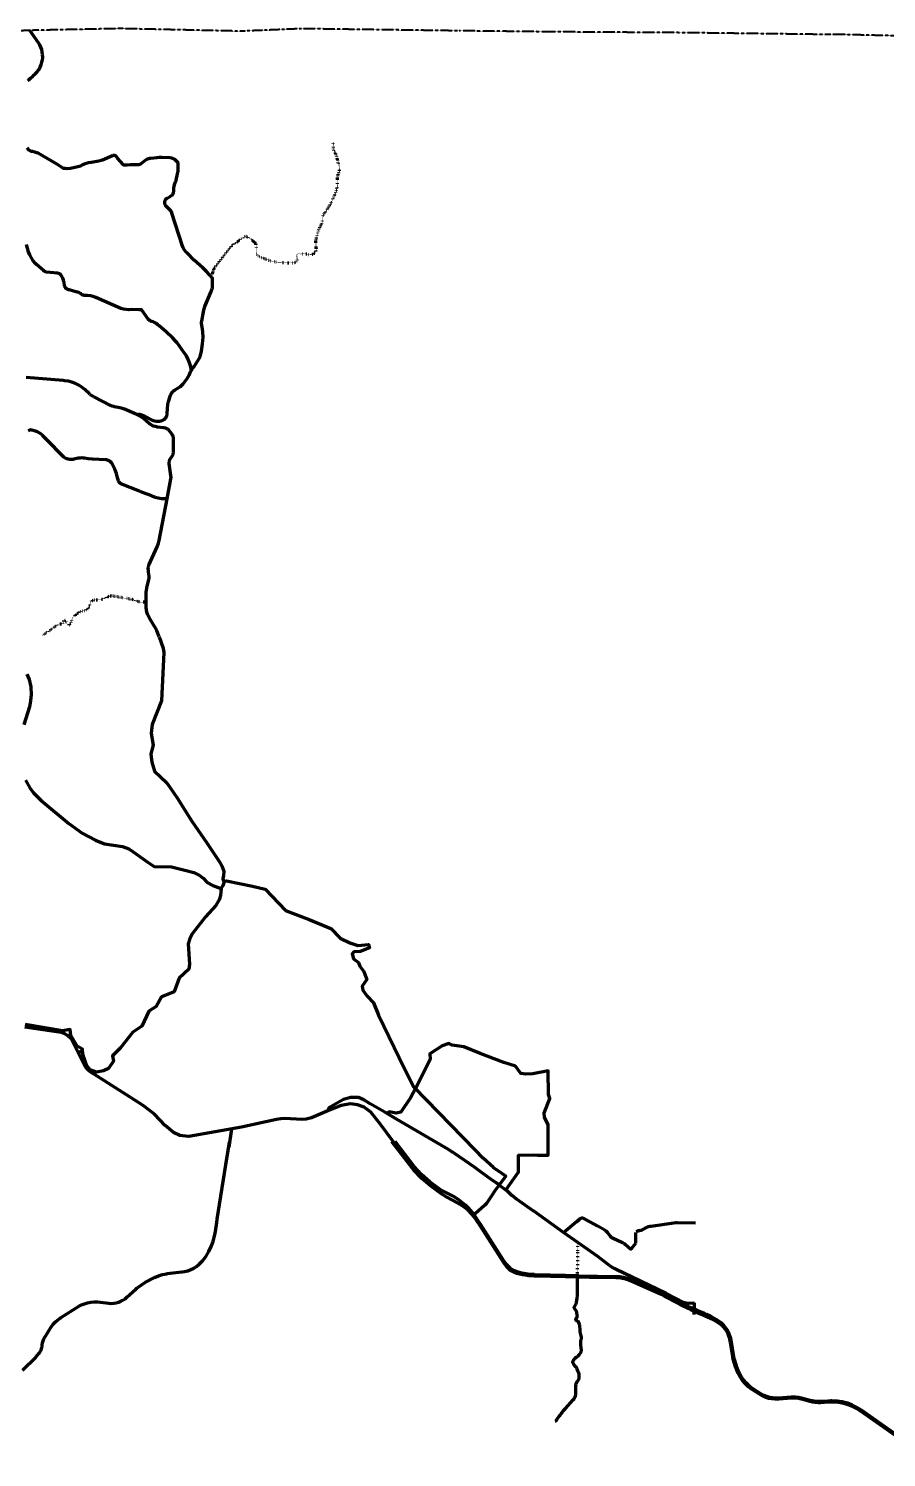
# Model space of a CAD drawing. Header units: feet. Extents: x -383819 to -15998, y -152022 to 104900.
# Drawn here: x -237526 to -160666, y -25141 to 102911 of the extents above; entities that cross this region are included whole.
import ezdxf

# ---------------------------------------------------------------- set-up
doc = ezdxf.new("R2010")
doc.units = ezdxf.units.FT
doc.linetypes.add('DOTTED', pattern=[1.5, 0.3, -1.2])
doc.linetypes.add('LONG_DASH_SHORT_DASH', pattern=[9.9, 6, -1.2, 1.5, -1.2])
for name, color, linetype, lineweight in [('11', 7, 'LONG_DASH_SHORT_DASH', 40), ('42', 7, 'DOTTED', 200), ('43', 7, 'DOTTED', 200), ('57', 7, 'Continuous', 200), ('59', 7, 'Continuous', 200), ('60', 7, 'Continuous', 200)]:
    doc.layers.add(name, color=color, linetype=linetype, lineweight=lineweight)

msp = doc.modelspace()

# ---------------------------------------------------------------- linework, layer by layer
at = {"layer": '11'}
msp.add_lwpolyline([(-154826.45, 102141.23), (-165426.77, 102393.88), (-165767.35, 102376.26), (-178767.83, 102540.77), (-190499.97, 102617.16), (-198955.58, 102711.16), (-213061.47, 102899.18), (-218498.88, 102675.91), (-229288.58, 102910.93), (-237142.3, 102752.29), (-245211.83, 102476.14)], dxfattribs=at)
at = {"layer": '42'}
for points in [[(-234401.62, 49664.49), (-234393.28, 49680.17), (-234386.62, 49696.63), (-234385.65, 49699.53), (-234349.53, 49879.32), (-234344.51, 49904.3), (-234326.49, 49929.32), (-234325.29, 49930.08), (-234321.58, 49931.91), (-234317.7, 49933.35), (-234313.7, 49934.37), (-234309.6, 49934.96), (-234305.47, 49935.13), (-234301.35, 49934.86), (-234297.27, 49934.16), (-234293.29, 49933.04), (-234291.66, 49932.39), (-234268.29, 49907.45), (-234253.32, 49882.39), (-234227.56, 49839.29), (-234131.75, 49628.04), (-234101.32, 49586.51), (-234066.71, 49548.39), (-234028.31, 49514.09), (-233987.16, 49484.4), (-233965.62, 49472.09), (-233942.6, 49460.38), (-233937.24, 49457.48), (-233931.6, 49455.15), (-233925.75, 49453.43), (-233919.75, 49452.32), (-233913.67, 49451.85), (-233907.57, 49452.02), (-233901.52, 49452.82), (-233895.59, 49454.25), (-233889.85, 49456.3), (-233884.34, 49458.93), (-233879.15, 49462.12), (-233874.31, 49465.84), (-233869.89, 49470.04), (-233865.94, 49474.69), (-233864.8, 49476.23), (-233788.96, 49585.89), (-233696.41, 49731.66), (-233674.5, 49776.11), (-233657.36, 49822.61), (-233645.17, 49870.64), (-233643.39, 49880.09), (-233637.12, 49952.49), (-233631.06, 49988.39), (-233621.28, 50023.46), (-233607.88, 50057.31), (-233591.03, 50089.58), (-233570.89, 50119.91), (-233547.69, 50147.97), (-233524.92, 50170.56), (-233117.13, 50522.87), (-233060.52, 50568.03), (-232999.51, 50607.02), (-232934.75, 50639.41), (-232866.97, 50664.86), (-232838.21, 50673.29), (-232766.23, 50692.82), (-232532, 50758.45), (-232464.34, 50778.75), (-232399.18, 50806), (-232337.22, 50839.92), (-232279.15, 50880.13), (-232225.6, 50926.18), (-232177.15, 50977.59), (-232134.35, 51033.77), (-232097.65, 51094.12), (-232067.46, 51157.98), (-232044.11, 51224.64), (-232036.47, 51253.06), (-232015.67, 51347.53), (-231964.18, 51503.37), (-231953.35, 51528.75), (-231939.92, 51552.86), (-231924.04, 51575.44), (-231905.89, 51596.23), (-231885.67, 51615.01), (-231863.6, 51631.57), (-231839.91, 51645.73), (-231814.88, 51657.34), (-231798.12, 51663.42), (-231697.09, 51693.87), (-231593.44, 51713.59), (-231510.41, 51721.43), (-231179.19, 51740.45)], [(-231179.19, 51740.45), (-231012.31, 51760.11), (-230848.4, 51797.09), (-230689.26, 51851.01), (-230536.62, 51921.27), (-230509.19, 51937.03)], [(-230509.19, 51937.03), (-230431.35, 51981.76), (-230341.93, 52037.88), (-230312.24, 52053.83), (-230281.05, 52066.59), (-230248.7, 52076.01), (-230215.54, 52082), (-230181.94, 52084.5), (-230148.25, 52083.47), (-230123.34, 52080.41)], [(-226986.29, 51503.54), (-227010.03, 51502.41), (-227215.06, 51492.65), (-227261.63, 51492.47), (-227433.05, 51503.2), (-227602.41, 51531.8), (-227767.86, 51577.94), (-227912.9, 51637.1), (-227922.62, 51641.05), (-228088.85, 51697.99), (-228260.11, 51737.24), (-230123.34, 52080.41)], [(-236302.54, 48513.21), (-234952.08, 49464.83), (-234901.22, 49497.14), (-234847.27, 49523.95), (-234790.81, 49544.97), (-234732.46, 49559.98), (-234711.75, 49563.77), (-234514.69, 49585.34), (-234497.46, 49589.64), (-234480.77, 49595.71), (-234464.8, 49603.49), (-234449.74, 49612.9), (-234435.74, 49623.83), (-234422.97, 49636.16), (-234411.55, 49649.77), (-234401.62, 49664.49)]]:
    msp.add_lwpolyline(points, dxfattribs=at)
at = {"layer": '43'}
for p, q in [((-220900.7, 81427.69), (-219503.6, 83238.76)), ((-219150.7, 83581.31), (-218296.21, 84192.52)), ((-217822.17, 84182.15), (-217231.67, 83734.26)), ((-217062.36, 82646.52), (-216991.95, 82592.97)), ((-221045.67, 80517.04), (-221050.62, 80989.3)), ((-188335.36, -8685.88), (-188314.27, -6736.8))]:
    msp.add_line(p, q, dxfattribs=at)
for points in [[(-217149.94, 83528.52), (-217149.35, 83256.7), (-217108.65, 82724.13)], [(-188314.27, -6736.8), (-188305.33, -5910.01), (-188305.02, -5881.4)]]:
    msp.add_lwpolyline(points, dxfattribs=at)
for centre, radius, start, end in [((-218049.61, 82093.9), 1850.63, 126.51148, 141.78324), ((-218066.55, 83851.07), 411.51, 53.56871, 123.92487), ((-217404.71, 83546.42), 255.4, 355.98212, 47.34888), ((-216968.48, 82755.13), 143.56, 192.47097, 229.16193), ((-214938.87, 85423.66), 3496.85, 234.04689, 238.50896), ((-220233.58, 80954.72), 817.77, 144.66428, 177.57654)]:
    msp.add_arc(centre, radius, start, end, dxfattribs=at)
msp.add_spline([(-216765.5, 82441.83), (-216261.3, 82244.9), (-215885.2, 82114.88), (-215104.42, 81967.58), (-214325.31, 81923.02), (-213755.44, 81931.44), (-213491.23, 82061.62), (-213442.52, 82176.31), (-213478, 82404.05), (-213507.48, 82621.71), (-213404.51, 82704), (-213126.62, 82707.23), (-212840.58, 82742.66), (-212512.56, 82683.29), (-212184.43, 82658.17), (-211954.5, 82772.33), (-211778.67, 82965.21), (-211753.36, 83309.62), (-211790.24, 83722.71), (-211665.18, 84389.15), (-211451.47, 85069.44), (-211218.31, 85548.23), (-211164.88, 85870.4), (-211131.71, 86156.36), (-210923.23, 86478.08), (-210477.91, 87175.83), (-210191.97, 87781.38), (-209968.64, 88330.7), (-209874.72, 88717.21), (-209848.27, 89400.06), (-209755.91, 89921.56), (-209645.58, 90398.68), (-209748.88, 90820.01), (-210001.73, 91678.93), (-210201.6, 92124.72), (-210208.67, 92416.85), (-210250.47, 92735.27)], degree=3, dxfattribs=at)
at = {"layer": '57'}
for p, q in [((-219330.95, 4318.36), (-219593.45, 2678.31)), ((-205005.91, 3185.26), (-203260.82, 915.44)), ((-204722.76, 3186.41), (-202966.43, 917.01)), ((-186551.68, -8938.79), (-187255.4, -8916.43)), ((-186552.41, -9027.54), (-187284.26, -9011.03))]:
    msp.add_line(p, q, dxfattribs=at)
for points in [[(-204351.65, 2499), (-206043.3, 4779.68), (-206864.32, 5798.43), (-207453.54, 6240.62), (-208051.44, 6448.71), (-208692.65, 6552.76), (-209507.17, 6396.69), (-210495, 6006.52), (-212173.94, 5306.65), (-212652.12, 5177.63), (-213005.07, 5153.2), (-214581.96, 5223.96), (-214939.44, 5217.55), (-215316.86, 5148.68), (-218444.54, 4459.65), (-223167.88, 3625.86), (-223960.65, 3701.14), (-224556.67, 3990.64), (-225274.22, 4598.61), (-226257.92, 5620.58), (-227261.71, 6383.32), (-228760.72, 7358.52), (-231374.09, 9013.13), (-232022.17, 9414.1), (-232249.74, 9622.01), (-232457.53, 9889.32), (-232744.46, 10498.2), (-233496.04, 11971.7), (-233686.91, 12331.02), (-234043.11, 12672.58), (-234275.63, 12811.19), (-234587.3, 12934.95), (-235198.29, 13014.64), (-237849.99, 13429.97)], [(-219851.58, 1072.37), (-219649.42, 2367.01), (-219528.47, 3126.01)], [(-222725.66, -8177.66), (-222474.64, -8018.27), (-222241.66, -7833.52), (-221915.12, -7486.15), (-221621.26, -7100.14), (-221369.36, -6685.53), (-221162.18, -6246.86), (-221001.99, -5788.94), (-220817.23, -5039.83), (-220788.93, -4883.12), (-220664.79, -4084.59), (-220660.21, -4055.14), (-220617.55, -3781.08), (-219851.58, 1072.37)], [(-198518.22, -2683.87), (-198520.53, -2681.98), (-198848.09, -2463.3), (-198873.02, -2446.66), (-198898.09, -2433.54), (-199533.73, -2100.85), (-200106.6, -1801.51), (-200486.09, -1558.08), (-201503.99, -797.86), (-202292.82, -132.43), (-203007.78, 611.82), (-203260.82, 915.44)], [(-198383.52, -2542.97), (-198672.19, -2285.82), (-198974.51, -2055.12), (-199473.55, -1737.97), (-200016.11, -1451.45), (-200488.4, -1206.06), (-200770.07, -1027.77), (-201585.39, -441.25), (-202334.93, 227.27), (-202966.43, 917.01)], [(-197110.7, -4109.77), (-197534.94, -3478.51), (-197676.91, -3289.31), (-198030.59, -2889.36), (-198273.41, -2641.06), (-198383.52, -2542.97)], [(-197295.23, -4034.37), (-197630.83, -3552.64), (-197783.38, -3358.21), (-198144.01, -2990.59), (-198518.22, -2683.87)], [(-189464.26, -8959.56), (-192099.81, -8897.34), (-192211.91, -8893.28), (-192613.06, -8865.25), (-192738.2, -8853.53), (-192820.61, -8847.27), (-193259.91, -8786.28), (-193555.48, -8715.7), (-193774.98, -8655.78), (-193978.7, -8581.84), (-194163.37, -8490.62), (-194337.48, -8380.59), (-194499.15, -8252.97), (-194646.59, -8109.15), (-194778.19, -7950.71), (-194892.5, -7779.38), (-195218.11, -7284.47), (-197283.04, -4051.88), (-197295.23, -4034.37)], [(-189427.58, -8849.42), (-192122.97, -8766.28), (-192206.42, -8762.69), (-192541.46, -8740.01), (-192803.55, -8714.57), (-192985.89, -8697.01), (-193341.84, -8634.12), (-193545.17, -8577.79), (-193673.14, -8536.83), (-193897.76, -8454.91), (-193984.17, -8414.06), (-194187.94, -8300.68), (-194378.74, -8166.61), (-194554.48, -8013.34), (-194713.24, -7842.54), (-194853.27, -7656.08), (-194949.02, -7516.02), (-197022.54, -4240.95), (-197110.7, -4109.77)], [(-238060.62, -17318.7), (-236888.25, -16144.52), (-236718.29, -15981.14), (-236566.33, -15800.89), (-236550.06, -15779.14), (-236474.72, -15659.88), (-236412.26, -15533.4), (-236363.36, -15401.09), (-236328.56, -15264.39), (-236315.43, -15186.88), (-236304.86, -15052.92), (-236274.16, -14870.08), (-236224.52, -14691.45), (-236156.48, -14518.99), (-236070.78, -14354.58), (-236015.44, -14266.74), (-235858.86, -14037.62), (-235757.31, -13874.82), (-235727.38, -13819.22), (-235473.23, -13412.7), (-235311.21, -13198.37), (-235127.68, -13002.16), (-234924.64, -12826.21), (-234704.32, -12672.44), (-234652.17, -12640.82), (-232955.61, -11567.9), (-232792.12, -11480.88), (-232521.07, -11365.05), (-232239.4, -11278.18), (-231950.19, -11221.23), (-231656.61, -11194.83), (-231361.88, -11199.26), (-230380.97, -11320.55), (-230339.41, -11325.21), (-230119.62, -11336.1), (-229899.9, -11323.96), (-229682.64, -11288.92), (-229470.25, -11231.35), (-229265.03, -11151.91), (-229069.24, -11051.44), (-228885.02, -10931.06), (-228714.4, -10792.09), (-227929.2, -10073.01), (-227821.64, -9979.03), (-227444.97, -9692.72), (-227040.44, -9447.35), (-226312.78, -9049.39), (-226247.17, -9016.4), (-225893.26, -8865.32), (-225525.5, -8752.06), (-225147.91, -8677.86), (-225105.86, -8671.34), (-223765.3, -8521.54), (-223558.62, -8487.68), (-223270.63, -8413.66), (-222991.96, -8309.94), (-222725.66, -8177.66)], [(-187284.26, -9011.03), (-188271.03, -8987.74), (-188276.38, -8987.61), (-188302.59, -8986.99), (-188404.72, -8984.58), (-189464.26, -8959.56)], [(-187255.4, -8916.43), (-188270.92, -8885.1), (-188275.75, -8884.95), (-188301.01, -8884.17), (-188402.87, -8881.03), (-189427.58, -8849.42)], [(-178674.68, -11492.17), (-180520.23, -10604.82), (-183534.05, -9256.11), (-183580.84, -9234.75), (-183901.4, -9111.17), (-184233.14, -9021.77), (-184549.19, -8971.24), (-184574.21, -8967.24), (-184725.61, -8953.73), (-184829.39, -8950.52), (-184886.16, -8949.23), (-184943.7, -8947.01), (-186551.68, -8938.79)], [(-179103.82, -11455.84), (-179364.81, -11321.98), (-180527.97, -10709.57), (-180552.79, -10696.5), (-180577.97, -10683.96), (-180845.75, -10550.61), (-183546.14, -9342.17), (-183563.72, -9334.3), (-183596.14, -9321.02), (-183849.26, -9217.29), (-184169.51, -9121.92), (-184475.57, -9064.73), (-184495.78, -9060.95), (-184759.38, -9037.13), (-184861.17, -9033.64), (-184876.31, -9033.13), (-184911.17, -9033.01), (-186552.41, -9027.54)], [(-176900.16, -12477.72), (-176923.59, -12467.06), (-177627.87, -12175.77), (-177653.68, -12165.1), (-177677.87, -12154.79), (-177778.49, -12111.93), (-178067.7, -11975.53), (-178155.85, -11933.74), (-178360.54, -11837.08), (-179103.82, -11455.84)], [(-176798, -12318.22), (-176961.33, -12245.44), (-176986.62, -12234.17), (-177011.33, -12224), (-177556.88, -11999.48), (-177580.92, -11989.59), (-177606.88, -11979.17), (-177733.92, -11928.23), (-178255.11, -11693.9), (-178674.68, -11492.17)], [(-167369.42, -20160.61), (-167371.92, -20160.03), (-167524.38, -20124.43), (-168267.79, -19934.47), (-168293.97, -19927.78), (-168317.79, -19922.4), (-168553.78, -19869.02), (-168819.51, -19837.6), (-169087.07, -19834.13), (-169117.64, -19835.65), (-169141.81, -19836.85), (-169167.64, -19837.57), (-169184.84, -19838.05), (-170288.21, -19922.79), (-170312.08, -19924.62), (-170338.21, -19926.48), (-170353.47, -19927.57), (-170641.07, -19930.86), (-170927.43, -19904.08), (-171209.43, -19847.5), (-171483.97, -19761.76), (-171723.04, -19658.58), (-171751.63, -19646.24), (-172043.4, -19479.99), (-172695.02, -19053.61), (-172719.77, -19037.42), (-172745.02, -19018.18), (-173026.53, -18803.69), (-173306.94, -18539.38), (-173558.19, -18247.21), (-173777.52, -17930.38), (-173962.53, -17592.36), (-174111.2, -17236.85), (-174134.91, -17167.69), (-174142.77, -17144.77), (-174150.91, -17117.69), (-174383.17, -16345.07), (-174390.59, -16320.39), (-174396.63, -16295.07), (-174429.28, -16158.04), (-174435.03, -16133.89), (-174439.21, -16108.04), (-174642.45, -14851.73), (-174645.95, -14830.06), (-174651.48, -14801.73), (-174709.72, -14503.42), (-174806.8, -14186.83), (-174838.39, -14104.84), (-174847.82, -14080.39), (-174858.25, -14054.84), (-174870.82, -14024.08), (-174950.79, -13861.67), (-174986.43, -13800.88), (-175071.88, -13676.78), (-175089.03, -13651.87), (-175110.19, -13626.78), (-175270.86, -13436.26), (-175314.31, -13391.57), (-175445.24, -13274.74), (-175587.66, -13172.24), (-175926.32, -12947.36), (-176211.88, -12790.91), (-176900.16, -12477.72)], [(-167146.42, -20099.8), (-167324.18, -20068.49), (-167500.63, -20027.29), (-168265.66, -19831.8), (-168536.86, -19770.46), (-168812.98, -19737.81), (-169091.01, -19734.2), (-169145.44, -19736.91), (-169190.07, -19738.16), (-170320.87, -19825), (-170568.75, -19832.86), (-170845.27, -19814.17), (-171118.32, -19766.67), (-171384.91, -19690.9), (-171618.19, -19597.27), (-171645.84, -19586.17), (-171909.15, -19446.32), (-171932.29, -19433.2), (-172663.66, -18954.63), (-172961.84, -18727.43), (-173234.63, -18470.3), (-173479.06, -18186.07), (-173692.43, -17877.85), (-173872.42, -17549.01), (-174017.05, -17203.16), (-174048.45, -17111.55), (-174286.14, -16320.88), (-174293.57, -16296.16), (-174299.6, -16270.88), (-174337.11, -16113.43), (-174547.25, -14814.43), (-174612.71, -14479.15), (-174712.86, -14152.55), (-174754.82, -14043.65), (-174778.92, -13984.66), (-174863.51, -13812.86), (-174901.21, -13748.56), (-175009.81, -13590.84), (-175234.39, -13328.93), (-175485.41, -13091.63), (-175759.86, -12881.87), (-175927.56, -12769.46), (-176403, -12497.38), (-176427.92, -12483.12), (-176453, -12471.94), (-176798, -12318.22)], [(-159835.74, -23205.83), (-162940.82, -21018.58), (-162965.88, -21000.93), (-162990.82, -20985.03), (-163353.63, -20753.65), (-163765.16, -20548.22), (-164195.91, -20386.94), (-164641.17, -20271.56), (-165096.04, -20203.36), (-165555.55, -20183.07), (-165607.89, -20183.96), (-165630.79, -20184.35), (-165657.89, -20186.35), (-165893.54, -20203.67), (-166540.8, -20236.06), (-166565.15, -20237.12), (-166590.8, -20237.27), (-166756.08, -20238.23), (-167037.41, -20215.33), (-167280.96, -20177.85), (-167321.92, -20171.01), (-167346.46, -20165.98), (-167369.42, -20160.61)], [(-156767.49, -25141.49), (-157331.8, -24885.5), (-157782.6, -24645.46), (-157917.99, -24539.69), (-158096.56, -24402.86), (-159584.59, -23262.67), (-159777.84, -23124.3), (-162907.71, -20919.59), (-163304.34, -20666.64), (-163725.24, -20456.53), (-164165.8, -20291.58), (-164621.18, -20173.58), (-165086.41, -20103.82), (-165556.38, -20083.08), (-165635.48, -20084.43), (-165901.87, -20104), (-166569.08, -20137.21), (-166769.05, -20137.77), (-167006.59, -20124.92), (-167146.42, -20099.8)]]:
    msp.add_lwpolyline(points, dxfattribs=at)
at = {"layer": '59'}
for p, q in [((-232676.47, 11306.44), (-233075.99, 11148.18)), ((-192321.58, -3038.59), (-193527.34, -2185.18)), ((-197585.98, -3351.47), (-197510.59, -3285.48)), ((-189591.93, -4970.56), (-192299.65, -3054.1)), ((-188305.02, -5881.4), (-189591.93, -4970.56)), ((-186536.75, -7130.87), (-188305.02, -5881.4))]:
    msp.add_line(p, q, dxfattribs=at)
for points in [[(-237579.49, 98262.57), (-237513.99, 98320.19), (-237366.33, 98457.87), (-237157.78, 98652.34), (-237131.83, 98676.53), (-236899.63, 98893.04), (-236793.58, 99000.91), (-236612.52, 99227.19), (-236596.15, 99252.9), (-236558.48, 99312.07), (-236479.74, 99460.14), (-236391.02, 99671.13), (-236324.85, 99890.23), (-236281.94, 100115.05), (-236262.76, 100343.12), (-236267.53, 100571.95), (-236296.2, 100799.03), (-236348.44, 101021.86), (-236423.69, 101238.01), (-236521.12, 101445.12), (-236639.66, 101640.9), (-237401.12, 102743.43)], [(-232751.25, 90659.58), (-232874.12, 90590.97), (-233000.91, 90539.71), (-233108.46, 90508.67), (-233779.69, 90381.22), (-234074.06, 90354.3), (-234235.24, 90357.55), (-234266.06, 90359.51), (-234324.12, 90367.89), (-234380.99, 90382.3), (-234436.04, 90402.57), (-234488.67, 90428.48), (-234941.89, 90730.18), (-236678.84, 91731.35), (-236682.75, 91733.6), (-236772.43, 91778.79), (-236866.35, 91814.36), (-236963.47, 91839.92), (-237181.72, 91880.86), (-237255.95, 91904.06), (-237332.15, 91936.67), (-237404.53, 91977.06), (-237472.28, 92024.8), (-237664.76, 92210.85)], [(-224600, 91268.31), (-224674.26, 91292.18), (-224740.33, 91306), (-224807.48, 91312.84), (-224874.98, 91312.62), (-225597.82, 91346.76), (-225613.62, 91348.14), (-225818.53, 91354.4), (-226022.98, 91339.2), (-226599.05, 91269.61), (-226600.33, 91269.52), (-226693.35, 91257.59), (-226784.62, 91236), (-226873.12, 91204.99), (-226957.9, 91164.91), (-227038.03, 91116.17), (-227498.65, 90772.75), (-227533.11, 90751.22), (-227573.53, 90731.24), (-227615.82, 90715.6), (-227659.51, 90704.46), (-227704.13, 90697.95), (-227749.18, 90696.14), (-228388.88, 90687.6), (-228696.06, 90681.71), (-228894.66, 90671.6), (-228915.63, 90670.34), (-228938.36, 90671.26), (-228960.88, 90674.55), (-228982.93, 90680.18), (-229004.26, 90688.08), (-229024.66, 90698.16), (-229043.89, 90710.33), (-229061.74, 90724.43), (-229560.42, 91283.28), (-229689.85, 91465.44), (-229710.33, 91484.26), (-229732.66, 91500.83), (-229756.6, 91514.98), (-229781.88, 91526.55), (-229808.24, 91535.42), (-229835.38, 91541.47), (-229863.01, 91544.66), (-229890.81, 91544.95), (-229918.5, 91542.32), (-229945.76, 91536.82), (-229972.29, 91528.49), (-229997.81, 91517.44), (-230003.87, 91514.33), (-230905.51, 91127.01), (-231015.59, 91086.41), (-231226.4, 91027.39), (-231421.67, 90987.66), (-231751.44, 90933.48), (-231925.31, 90913.74), (-232172.57, 90868.73), (-232444.01, 90790.95), (-232705.83, 90685.23), (-232751.25, 90659.58)], [(-237525.48, 82909.58), (-237699.03, 83569.88)], [(-222941.1, 72280.68), (-222945.6, 72306.17), (-222998.93, 72608.79), (-223094.05, 72943.55), (-223223.64, 73266.54), (-223386.29, 73574.21), (-223580.2, 73863.19), (-223998.25, 74455.03), (-224223.16, 74752.87), (-224477.98, 75025.56), (-224487.85, 75035.04), (-224612.17, 75157.12), (-225227.98, 75758.95), (-225818.56, 76262.68), (-225936.95, 76371.13), (-226066.03, 76466.62), (-226204.39, 76548.08), (-226350.5, 76614.64), (-226487.23, 76661.16), (-226500.42, 76665.47), (-226570.82, 76693.36), (-226637.92, 76728.47), (-226700.98, 76770.39), (-226759.31, 76818.67), (-226812.28, 76872.79), (-227369.31, 77669.98), (-227386.72, 77694.88), (-227412.81, 77697.21), (-227637.21, 77717.2), (-228314.31, 77728.79), (-228531.63, 77718.8), (-228781.21, 77731.79), (-229028.08, 77770.8), (-229269.51, 77835.39), (-231499.74, 78820.96), (-231743.13, 78899), (-231993.35, 78951.16), (-232247.64, 78976.88), (-232390.7, 78979.62), (-232442.8, 78980.91), (-232519.34, 78989.56), (-232594.56, 79006.16), (-232667.64, 79030.53), (-232737.76, 79062.4), (-232844.71, 79135.33), (-232874.36, 79153.92), (-232927.34, 79187.96), (-233031.04, 79243.36), (-233139.97, 79287.61), (-233182.36, 79301.36), (-233296.52, 79329.48), (-233900.96, 79490.05), (-233954.75, 79503.46), (-234006.85, 79522.42), (-234056.68, 79546.72), (-234103.7, 79576.09), (-234147.39, 79610.22), (-234187.27, 79648.73), (-234222.91, 79691.19), (-234253.92, 79737.15), (-234279.95, 79786.1), (-234300.72, 79837.5), (-234303.08, 79844.51), (-234351.99, 80142.61), (-234364.67, 80212.73), (-234407.04, 80376.41), (-234466.29, 80534.77), (-234541.76, 80686.07), (-234632.64, 80828.64), (-234663.38, 80862.08), (-234697.44, 80892.12), (-234734.45, 80918.44), (-234774.01, 80940.74), (-234815.69, 80958.79), (-234859.03, 80972.38), (-234903.54, 80981.36), (-234948.76, 80985.65), (-234961.33, 80985.99), (-235879.54, 81091.63), (-235942.83, 81103.24), (-236011.79, 81123.12), (-236078.28, 81150.1), (-236141.6, 81183.88), (-236201.03, 81224.09), (-236807.15, 81752.93), (-236912.77, 81862.91), (-237106.32, 82099.01), (-237274.13, 82354.05), (-237414.36, 82625.23), (-237525.48, 82909.58)], [(-227738.39, 68275.77), (-227718.11, 68304.9), (-227710.69, 68313.67), (-227689.51, 68338.69), (-227664.53, 68352.84), (-227659.75, 68354.82), (-227648.88, 68358.04), (-227637.73, 68360.09), (-227626.43, 68360.98), (-227615.1, 68360.67), (-227603.86, 68359.19), (-227592.84, 68356.53), (-227582.16, 68352.74), (-227579.29, 68351.5), (-227313.07, 68250.33), (-227105.07, 68162.71), (-226949.87, 68079.55), (-226634.64, 67899.02), (-226503.69, 67835.55), (-226366.82, 67786.11), (-226225.54, 67751.25), (-226081.38, 67731.35), (-225935.94, 67726.63), (-225790.79, 67737.14), (-225647.54, 67762.76), (-225507.76, 67803.21), (-225500.78, 67805.65), (-225434.89, 67842.79), (-225373.25, 67886.6), (-225316.52, 67936.63), (-225265.34, 67992.3), (-225220.25, 68053.02), (-225181.76, 68118.13), (-225150.28, 68186.9), (-225126.17, 68258.58), (-225109.67, 68332.39), (-225101.87, 68395.18), (-225073.64, 68895.13), (-225052.04, 69185.79), (-225008.81, 69426.82), (-224994.12, 69486.1), (-224803.06, 70057.98), (-224764.75, 70146.47), (-224717.41, 70230.48), (-224661.54, 70309.07), (-224597.76, 70381.39), (-224526.77, 70446.65), (-224454.12, 70500.94), (-224063.56, 70734.51), (-223923.42, 70839.47), (-223795.01, 70958.49), (-223686.78, 71081.41), (-223330.75, 71537.71), (-223143.63, 71857.7), (-223011.85, 72143.28), (-222956.12, 72256.79), (-222941.1, 72280.68)], [(-225115.59, 60763.37), (-224776.94, 62552.28), (-224765.15, 62693.84), (-224768.23, 62835.86), (-224768.92, 62844.74), (-224922.43, 63918.55), (-224923.67, 63984.57), (-224920.26, 64044.7), (-224915.5, 64123.98), (-224904.57, 64196.25), (-224893.59, 64224.17), (-224890.41, 64232.25), (-224880.4, 64257.23), (-224864.87, 64282.25), (-224614.42, 64685.68), (-224589.6, 64741.41), (-224570.75, 64799.43), (-224558.06, 64859.1), (-224551.68, 64919.77), (-224550.98, 64939.27), (-224551.17, 66227.78), (-224556.53, 66279.61), (-224567.28, 66330.59), (-224572.19, 66346.3), (-224580.99, 66374.42), (-224612.93, 66434.38), (-224657.18, 66502.43), (-224733.12, 66612.68), (-224949.36, 66907.87), (-224990.31, 66947.02), (-225049.57, 66994.11), (-225113.43, 67034.73), (-225181.18, 67068.47), (-225252.08, 67094.93), (-225325.37, 67113.84), (-225400.23, 67124.98), (-225986.13, 67203.8), (-226045.68, 67211.76), (-226186.26, 67241.3), (-226322.98, 67285.38), (-226454.35, 67343.5), (-226578.92, 67415.04), (-226695.33, 67499.2), (-227236.92, 67968.1), (-227409.72, 68089.09), (-227694.72, 68254.14), (-227772.47, 68288.82), (-228032.21, 68404.69), (-228924.72, 68802.83), (-229114.65, 68869.32), (-229341.02, 68924.52), (-229821.68, 69017.88), (-229876.7, 69031.32), (-230029.42, 69080.28), (-230176.18, 69144.94), (-231685.13, 69917.01), (-231759.73, 69954.43), (-231788.19, 69968.7), (-231887.2, 70025.02), (-231989.3, 70095.05), (-232025.96, 70127.96), (-232110.35, 70198.26), (-232488.4, 70560.75), (-232750.42, 70770.1), (-233032.89, 70950.9), (-233332.7, 71101.19), (-233646.59, 71219.32), (-233971.1, 71303.99), (-234302.69, 71354.28), (-234426.78, 71364.06), (-237737.5, 71635.67)], [(-226986.29, 51503.54), (-226986.71, 51622), (-226986.81, 51649.59), (-226987.9, 51952.63), (-226988.86, 52222.23), (-226991, 52402.09), (-226974.33, 52581.18), (-226939.03, 52757.56), (-226927.67, 52799.8), (-226745.55, 53551.84), (-226729.55, 53668.89), (-226725.87, 53786.97), (-226734.56, 53904.79), (-226737.81, 53928.46), (-226796.25, 54295.8), (-226800.68, 54536.44), (-226795.96, 54615.54), (-226783.01, 54693.71), (-226761.95, 54770.1), (-226745.25, 54815.39), (-226006.44, 56466.28), (-225883.44, 56804.72), (-225819.64, 57044.34), (-225115.59, 60763.37)], [(-225831.57, 48390.03), (-226029.58, 48925.8), (-226118.96, 49124.93), (-226187.52, 49248.04), (-226233.58, 49328.44), (-226696.36, 50059.92), (-226793.74, 50238.26), (-226871.94, 50425.79), (-226930.11, 50620.47), (-226967.61, 50820.16), (-226984.04, 51022.68), (-226984.68, 51054.22), (-226986.29, 51503.54)], [(-225813.51, 48389.82), (-225472.52, 47393.17), (-225395.79, 47000.73), (-225617.47, 42671.12), (-226453.02, 40544.72), (-226538.28, 39742.78), (-226376.29, 38676.37), (-226563.86, 37908.56), (-226487.12, 37157.81), (-226256.92, 36362.29), (-225182.64, 35330), (-224867.17, 34920.5), (-224219.19, 33956.47), (-222889.13, 31891.9), (-221559.06, 29938.24), (-220408.04, 28229.87), (-220211.94, 27888.62), (-220032.9, 27393.81), (-220049.95, 27018.43), (-220118.16, 26719.84), (-219990.27, 26395.65)], [(-237675.76, 45062.03), (-237483.13, 44580.18), (-237331.79, 43910.17), (-237295.1, 43193.15), (-237345.54, 42656.23), (-237437.27, 42133.07), (-237960.11, 40524.62)], [(-237795, 35554.66), (-237409.75, 34875.48), (-237088.72, 34416.57), (-236391.6, 33719.03), (-233910.45, 31676.9), (-232736.36, 30795.8), (-231525.59, 30180.86), (-230718.41, 29841.27), (-229104.04, 29620.99), (-228558.29, 29414.49), (-228164.43, 29145.6), (-226898.06, 28221.33), (-226265.5, 27830.15), (-224713.7, 27786.25), (-223409.22, 27470.59), (-222718.61, 27282.9), (-222232.62, 27044.03), (-221885.28, 26780.36), (-221533.48, 26370.06), (-221021.92, 26122.65), (-220305.73, 25858.18), (-220084.05, 26122.65), (-219990.27, 26395.65)], [(-220285.95, 25850.87), (-220331.31, 25226.87), (-220459.2, 24823.78), (-220749.09, 24328.97), (-221686.95, 23305.22), (-222829.44, 21803.71), (-223068.17, 21351.56), (-223238.7, 20899.4), (-223108.67, 19071.59), (-223168.35, 18627.97), (-224046.53, 17800.43), (-224472.83, 16588.99), (-225608.18, 16137.29), (-226084.26, 15258.12), (-226740.77, 14848.62), (-227367.42, 13515.62), (-228185.92, 12969.62), (-229277.25, 11570.49), (-229993.44, 10862.4), (-229925.23, 10359.05), (-230377.12, 9710.68), (-230820.47, 9505.93), (-231434.35, 9377.96), (-232014.12, 9599.77), (-232346.64, 10009.27), (-232576.84, 10725.9), (-232652.38, 11024.01), (-232688.39, 11446.19), (-233173.66, 11706.99), (-233738.49, 12666.75), (-233815.22, 13221.28), (-234480.26, 13084.78), (-237831, 13647.85)], [(-220015.48, 26459.56), (-219794.81, 26518.46), (-217472.56, 26050.25), (-216328.76, 25772.8), (-214509.09, 23865.31), (-212388.71, 23079.93), (-210440.83, 22254.79), (-209608.98, 21379.08), (-208742.47, 20980.24), (-208040.6, 20746.14), (-207057.11, 20814.43), (-206984.07, 20522.11), (-207823.97, 20186.92), (-208395.87, 20169.58), (-208534.51, 20004.84), (-208421.86, 19527.97), (-207979.94, 19224.5), (-207849.97, 18886.36), (-207486.03, 18418.16), (-207226.08, 17685.52), (-207624.67, 17104.6), (-207590.01, 16723.11), (-207182.75, 16194.21), (-206610.86, 15595.95), (-206184.12, 14481.82), (-203853.2, 9669.75), (-203012.69, 8052.74), (-197529.14, 2418.74)], [(-199903.41, 2446.67), (-204548.58, 5169.84), (-205610.05, 5807.1), (-206918.48, 6561.43), (-207481.71, 6908.24), (-207958.29, 7107.66), (-208694.83, 7125), (-209321.21, 6929.15), (-210633.64, 6179.93), (-210788.47, 5913.43)], [(-199536.03, 2212.92), (-199771.31, 2366.99), (-199899.88, 2446.63)], [(-197575.31, 864.48), (-199395.85, 2113.89), (-199484.2, 2177.4), (-199509.67, 2194.86), (-199536.03, 2212.92)], [(-195877.82, 845.18), (-196796.17, 1663.35), (-197521.67, 2418.65)], [(-196107.7, -196.14), (-196981.46, 435.66), (-197570.56, 861.62)], [(-195353.43, -741.53), (-195353.36, -741.44), (-194777.13, 60.38), (-195058.84, 269.24), (-195888.59, 851.64)], [(-197510.59, -3285.48), (-196669.45, -2549.24), (-196604.71, -2492.42), (-196538.75, -2421.82), (-196480.54, -2344.72), (-195985.87, -1628.33), (-195712.06, -1231.79), (-195353.43, -741.53)], [(-195353.43, -741.53), (-195581.76, -576.43), (-195639.92, -534.38), (-196107.7, -196.14)], [(-194766.23, -1166.12), (-194791.23, -1148.04), (-195353.43, -741.53)], [(-193527.34, -2185.18), (-193834.17, -1968.01), (-193864.76, -1946.36), (-193884.17, -1932.62), (-193992.88, -1855.68), (-194169.9, -1706.76), (-194227.21, -1659.02), (-194375.58, -1516.37), (-194487.95, -1399.43), (-194522.94, -1364.9), (-194605.83, -1286.93), (-194708.2, -1208.08), (-194741.23, -1184.2), (-194766.23, -1166.12)], [(-184976.03, -8243.41), (-185001.08, -8233.03), (-185043.9, -8211.48), (-185281.93, -8077.29), (-185601.8, -7857.28), (-186536.75, -7130.87)], [(-188340.62, -9171.68), (-188336.9, -8829.15), (-188336.6, -8801.3)], [(-188336.68, -8808.29), (-188336.38, -8780.36), (-188335.36, -8685.88)], [(-177870.11, -11302.08), (-177902.05, -11304.92), (-178346.52, -11344.34), (-178386.1, -11344.91), (-178505.23, -11338.31), (-178623.01, -11319.3), (-178738.16, -11288.08), (-178849.42, -11245), (-180394.57, -10460.74), (-184938.24, -8261.7), (-184976.03, -8243.41)], [(-188502.35, -11423.29), (-188473.87, -11377.28), (-188458.4, -11352.3), (-188447.64, -11327.28), (-188441.01, -11311.51), (-188429.32, -11272.79), (-188421.74, -11233.07), (-188398.8, -11056.1), (-188377.48, -10903.11), (-188356.06, -10599.01), (-188340.62, -9171.68)], [(-188652.35, -11720.96), (-188654.7, -11714.97), (-188656.58, -11708.28), (-188657.75, -11701.44), (-188658.2, -11694.5), (-188657.92, -11687.56), (-188502.35, -11423.29)], [(-177886.95, -12099.11), (-177881.8, -11904.95), (-177879.96, -11824.89), (-177876.07, -11618.16), (-177870.11, -11302.08)], [(-188128.62, -15858.01), (-188041.73, -15724.34), (-188033.21, -15707.09), (-188017.38, -15667.75), (-188005.75, -15626.97), (-187998.44, -15585.19), (-187995.54, -15542.89), (-187997.08, -15500.51), (-188008.1, -15377.14), (-188049.55, -14996.31), (-188052.39, -14970.17), (-188054.78, -14946.31), (-188056.19, -14919.86), (-188055.62, -14908.75), (-188054.36, -14884.22), (-188052.52, -14858.75), (-188043.33, -14732.09), (-188042.98, -14718.54), (-188038.52, -14670.76), (-188029.08, -14623.71), (-188009.05, -14555.39), (-188006.82, -14546.81), (-187998.57, -14504.33), (-187994.8, -14461.23), (-187995.57, -14417.96), (-188000.85, -14375.02), (-188052.95, -14136.54), (-188084.53, -14006.32), (-188094.51, -13955.53), (-188100.14, -13896.92), (-188110.97, -13664.13), (-188132.36, -13370.99), (-188134.17, -13346.14), (-188137.68, -13320.99), (-188140.43, -13301.33), (-188145.39, -13281.27), (-188151.6, -13256.16), (-188160.06, -13231.27), (-188218.03, -13060.66), (-188229.87, -13038.66), (-188245.56, -13015.34), (-188263.6, -12993.8), (-188283.8, -12974.26), (-188305.92, -12956.94), (-188329.74, -12942.03), (-188388.18, -12920.44), (-188403.79, -12913.23), (-188418.56, -12904.43), (-188432.33, -12894.13), (-188444.94, -12882.45), (-188456.27, -12869.52), (-188466.18, -12855.47), (-188474.57, -12840.47), (-188481.35, -12824.67), (-188486.43, -12808.25), (-188489.78, -12791.38), (-188491.34, -12774.26), (-188491.1, -12757.07), (-188489.07, -12740), (-188485.26, -12723.23), (-188479.73, -12706.96), (-188472.52, -12691.35), (-188464.51, -12677.91), (-188444.49, -12652.94), (-188419.46, -12628.93), (-188402.55, -12612.71), (-188394.05, -12601.24), (-188388.99, -12592.92), (-188376.13, -12567.97), (-188368.37, -12542.92), (-188361.93, -12514.46), (-188358.08, -12482.09), (-188357.65, -12449.49), (-188360.62, -12417.02), (-188396.4, -12191.61), (-188412.35, -12133.61), (-188439.28, -12062.48), (-188473.51, -11994.56), (-188600.9, -11792.34), (-188652.38, -11720.98)], [(-177890.15, -12323.51), (-177888, -12142.59), (-177886.95, -12099.11)], [(-190172.99, -21958.87), (-190188.42, -21936.71), (-190201.44, -21913.06), (-190211.93, -21888.18), (-190219.75, -21862.34), (-190224.83, -21835.82), (-190227.11, -21808.92), (-190222.46, -21785.76), (-190213.71, -21763.23), (-190143.67, -21653.19), (-190140.91, -21649.98), (-190065.35, -21553.3), (-189952.15, -21416.36), (-189891.3, -21342.35), (-189824.62, -21258.32), (-189768.64, -21177.98), (-189740.24, -21142.18), (-189729.07, -21123.35), (-189627.4, -20972.91), (-189510.56, -20833.93), (-189433.13, -20750.31), (-188718.82, -19974.17), (-188657.01, -19892.93), (-188603.87, -19805.44), (-188560.17, -19712.88), (-188526.38, -19616.26), (-188502.88, -19516.64), (-188489.92, -19415.11), (-188487.64, -19312.78), (-188491.01, -18783.42), (-188487.06, -18700.38), (-188474.46, -18618.22), (-188453.34, -18537.82), (-188423.93, -18460.07), (-188412.21, -18434.64), (-188396.68, -18403.27), (-188358.64, -18339.34), (-188314.13, -18279.74), (-188243.88, -18168.41), (-188231.68, -18145.75), (-188219.67, -18117.19), (-188210.72, -18087.53), (-188204.91, -18057.09), (-188202.31, -18026.22), (-188193.18, -17868.19), (-188195.78, -17777.25), (-188207.88, -17687.08), (-188229.33, -17598.67), (-188259.9, -17512.99), (-188282.41, -17463.45), (-188337.74, -17316.02), (-188364.02, -17241.93), (-188399.34, -17167.52), (-188442.25, -17097.22), (-188492.27, -17031.78), (-188659.93, -16822.45), (-188731.86, -16696.62), (-188744.25, -16671.42), (-188751.66, -16659.05), (-188758.76, -16644.04), (-188764.25, -16628.37), (-188768.08, -16612.22), (-188770.19, -16595.75), (-188770.58, -16579.15), (-188769.22, -16562.6), (-188766.15, -16546.28), (-188761.38, -16530.38), (-188742.48, -16488.74), (-188711.02, -16433.29), (-188673.94, -16381.43), (-188555.32, -16243.24), (-188530.76, -16216.46), (-188503.53, -16192.4), (-188473.94, -16171.32), (-188442.31, -16153.45), (-188408.99, -16138.98), (-188401.55, -16136.3), (-188399.26, -16135.39), (-188378.21, -16125.65), (-188358.29, -16113.76), (-188339.73, -16099.85), (-188322.72, -16084.08), (-188274.82, -16036.98), (-188222.86, -15981.24), (-188189.98, -15938.98), (-188128.62, -15858.01)]]:
    msp.add_lwpolyline(points, dxfattribs=at)
at = {"layer": '60'}
for p, q in [((-188402.29, -4031.83), (-188143.61, -3818.51)), ((-189591.93, -4970.56), (-188426.3, -4005.31)), ((-183123.17, -5935.34), (-183109.55, -4971.66))]:
    msp.add_line(p, q, dxfattribs=at)
for points in [[(-224115.75, 90543.19), (-224115.17, 90567.72), (-224110.1, 90781.31), (-224110.52, 90786.3), (-224114.92, 90816.3), (-224122.43, 90845.67), (-224132.97, 90874.1), (-224146.42, 90901.27), (-224162.64, 90926.89), (-224181.45, 90950.67), (-224466.27, 91194.87), (-224489.68, 91210.71), (-224548.25, 91244.27), (-224599.54, 91266.92)], [(-221268.46, 80770.74), (-221292.13, 80797.7), (-221585.79, 81132.11), (-221910.71, 81471.41), (-222678.13, 82159.32), (-223329.48, 82808.58), (-223431.26, 82907.24), (-223526.29, 83020.43), (-223608.97, 83142.94), (-223678.4, 83273.42), (-223733.8, 83410.44), (-224676.88, 86366.04), (-224685.12, 86385.73), (-224733.94, 86484.5), (-224792.81, 86577.63), (-224861.1, 86664.09), (-225161.31, 86963.16), (-225190.7, 86989.89), (-225223.48, 87025.95), (-225252.31, 87065.25), (-225276.88, 87107.34), (-225296.91, 87151.77), (-225312.19, 87198.05), (-225322.55, 87245.67), (-225327.87, 87294.12), (-225328.1, 87342.85), (-225323.23, 87391.35), (-225313.32, 87439.07), (-225298.48, 87485.49), (-225278.87, 87530.1), (-225254.7, 87572.43), (-225226.24, 87611.99), (-225193.8, 87648.36), (-225157.73, 87681.14), (-225118.44, 87709.97), (-224855.86, 87856.9), (-224680.33, 87971.56), (-224645.13, 88008.06), (-224613.94, 88048.04), (-224587.1, 88091.05), (-224564.9, 88136.64), (-224551.72, 88171.41), (-224518.45, 88387.38), (-224506.1, 88631.01), (-224487.84, 88766.53), (-224455.51, 88899.39), (-224441.04, 88944.67), (-224351, 89162.5), (-224316.92, 89257.07), (-224292.91, 89354.68), (-224279.24, 89454.26), (-224278.14, 89468.57), (-224221.81, 89733.54), (-224177.6, 89880.85), (-224146.4, 89998.13), (-224127.62, 90118.02), (-224125.22, 90144.17), (-224122.32, 90266.27), (-224115.75, 90543.19)], [(-222723.4, 72585.94), (-222704.2, 72611.7), (-222703.64, 72612.45), (-222251.23, 73329.82), (-222154.57, 73534.37), (-222079.81, 73747.9), (-222027.79, 73968.07), (-222020.94, 74007.88), (-221934.4, 74671.86), (-221889.73, 75243.13), (-221902.25, 75690.59), (-221942.72, 75979.88), (-222014.34, 76327.86), (-222024.93, 76468.51), (-222020.75, 76609.48), (-222011.27, 76692.96), (-221857.87, 77535.8), (-221760.64, 77905.15), (-221724.16, 78013.28), (-221171.69, 79347.24), (-221077.96, 79615.5), (-221060.73, 79671.6), (-221049.45, 79729.19), (-221044.25, 79787.64), (-221043.89, 79810.92), (-221045.67, 80517.04), (-221080.44, 80556.63), (-221268.46, 80770.74)], [(-222941.1, 72280.68), (-222888.82, 72363.84), (-222723.4, 72585.94)], [(-229257.39, 62125.22), (-229258.24, 62125.62), (-229296.2, 62146.49), (-229331.77, 62171.21), (-229364.57, 62199.51), (-229394.22, 62231.08), (-229420.42, 62265.58), (-229442.86, 62302.63), (-229461.31, 62341.83), (-229475.56, 62382.73), (-229546.12, 62637.36), (-229650.87, 63023.24), (-229702.84, 63193.16), (-229795.21, 63419.67), (-230035.6, 63898.63), (-230074.6, 63956.41), (-230126.92, 64019.74), (-230185.58, 64077.26), (-230249.93, 64128.33), (-230319.27, 64172.4), (-230392.83, 64208.97), (-230469.81, 64237.66), (-230549.37, 64258.14), (-230630.63, 64270.19), (-231804.95, 64322.09), (-232183.36, 64348.54), (-232522.07, 64406.52), (-232600.64, 64417.68), (-232758.76, 64427.57), (-232917.05, 64420.88), (-233073.77, 64397.68), (-233459.03, 64318.72), (-233555.55, 64296.46), (-233661.19, 64283.12), (-233767.64, 64280.89), (-233873.74, 64289.81), (-233978.33, 64309.76), (-234080.26, 64340.54), (-234178.41, 64381.81), (-234271.71, 64433.1), (-234359.14, 64493.87), (-235957.75, 66116.21), (-236239.65, 66418.38), (-236294.34, 66472.01), (-236432.54, 66588.68), (-236582.17, 66690.27), (-236741.61, 66775.65), (-236909.1, 66843.9), (-237237.87, 66928.8), (-237248.28, 66931.34), (-237281.09, 66936.97), (-237314.32, 66939.13), (-237347.59, 66937.82), (-237380.54, 66933.03), (-237412.81, 66924.82), (-237444.05, 66913.28), (-237559.36, 66859)], [(-227563.76, 61447.31), (-227590.63, 61458.05), (-229257.39, 62125.22)], [(-226469.45, 61009.87), (-226497.99, 61021.27), (-227305.55, 61344.1), (-227563.76, 61447.31)], [(-225115.59, 60763.37), (-225159.58, 60762.14), (-225321.88, 60757.63), (-225618.03, 60774.71), (-225910.78, 60822.65), (-226196.91, 60900.92), (-226210.05, 60906.17), (-226469.45, 61009.87)], [(-190979.73, 2341.69), (-190961.71, 4656.11), (-191290.99, 5341.07), (-191334.31, 5748.58), (-190823.07, 7014.46), (-190944.38, 7395.96), (-190979.04, 9502.87), (-192335.12, 9238.41), (-192967.68, 9195.05), (-193435.59, 9273.09), (-193894.84, 9932.04), (-194934.65, 10252.84), (-197066.27, 11050.52), (-198524.16, 11642.28), (-199572.64, 11796.17), (-199884.58, 11963.09), (-200473.81, 11737.66), (-201582.94, 11018.01), (-201530.95, 10541.14), (-202579.43, 8416.89), (-203315.96, 7081.65), (-204173.81, 5789.76), (-204581.07, 5703.06), (-205213.62, 5824.44), (-205411.83, 5688.1)], [(-193631.88, 834.16), (-193639.45, 1896.5), (-193638.74, 1900.75), (-193637.02, 1907.42), (-193634.61, 1913.87), (-193631.55, 1920.03), (-193627.85, 1925.85), (-193623.57, 1931.24), (-193618.75, 1936.15), (-193613.44, 1940.54), (-193607.7, 1944.34), (-193601.59, 1947.53), (-193595.19, 1950.05), (-193588.55, 1951.9), (-193581.76, 1953.04), (-193574.89, 1953.47), (-193568.01, 1953.17), (-192255.57, 1963.13), (-191921.83, 1960.25), (-191012.85, 1947.86), (-190987.85, 1947.52), (-190987.77, 1972.5), (-190986.54, 2341.78)], [(-194766.23, -1166.12), (-194747.28, -1141.12), (-193649.81, 386.52), (-193631.15, 412.49), (-193631.18, 436.52), (-193631.57, 824.3)], [(-186514.35, -4415.13), (-187626.82, -3811.62), (-187631.31, -3809.32), (-187786.88, -3729.46), (-187793.14, -3726.73), (-187825.21, -3715.07), (-187858.32, -3706.82), (-187892.11, -3702.08), (-187926.21, -3700.9), (-187960.24, -3703.29), (-187993.84, -3709.22), (-188026.64, -3718.64), (-188058.27, -3731.43), (-188078.25, -3739.85), (-188123.5, -3763.06), (-188160.21, -3786.48), (-188426.3, -4005.31)], [(-183137.68, -5976.68), (-183495.49, -6420.86), (-183533.85, -6461.2), (-183537.89, -6463.72), (-183543.1, -6466.32), (-183548.55, -6468.36), (-183554.18, -6469.82), (-183559.94, -6470.68), (-183565.75, -6470.94), (-183571.56, -6470.59), (-183577.31, -6469.63), (-183582.92, -6468.08), (-183588.33, -6465.95), (-183616.16, -6447.49), (-183804.99, -6296.58), (-184061.79, -6063.72), (-184125.88, -6010.02), (-184200.3, -5959.51), (-184279.6, -5917.06), (-184303.65, -5905.06), (-185142.83, -5531.35), (-185196.32, -5504.86), (-185246.74, -5472.93), (-185293.55, -5435.9), (-185336.24, -5394.19), (-185373.85, -5348.88), (-185638.6, -5003.82), (-185674.58, -4964.52), (-185685.26, -4953.88), (-185786.15, -4864.48), (-185895.83, -4786.12), (-186514.35, -4415.13)], [(-183097.68, -4937.79), (-182969.49, -4857.86), (-182932.26, -4838.21), (-182883.54, -4818.1), (-182832.98, -4803.2), (-182781.14, -4793.66), (-182714.04, -4783.37), (-182629.22, -4762.15), (-182563.63, -4742.15), (-182503.29, -4717.86), (-182445.81, -4687.4), (-182444.22, -4686.44), (-182351.27, -4624.21), (-182258.14, -4572.34), (-182088.14, -4492.54), (-181980.28, -4450.6), (-181868.63, -4420.16), (-181778.52, -4404.47), (-179706.4, -4114.12), (-179536.96, -4097.79), (-179408.11, -4097.26), (-177773.36, -4114.5)]]:
    msp.add_lwpolyline(points, dxfattribs=at)

doc.saveas('drawing.dxf')
